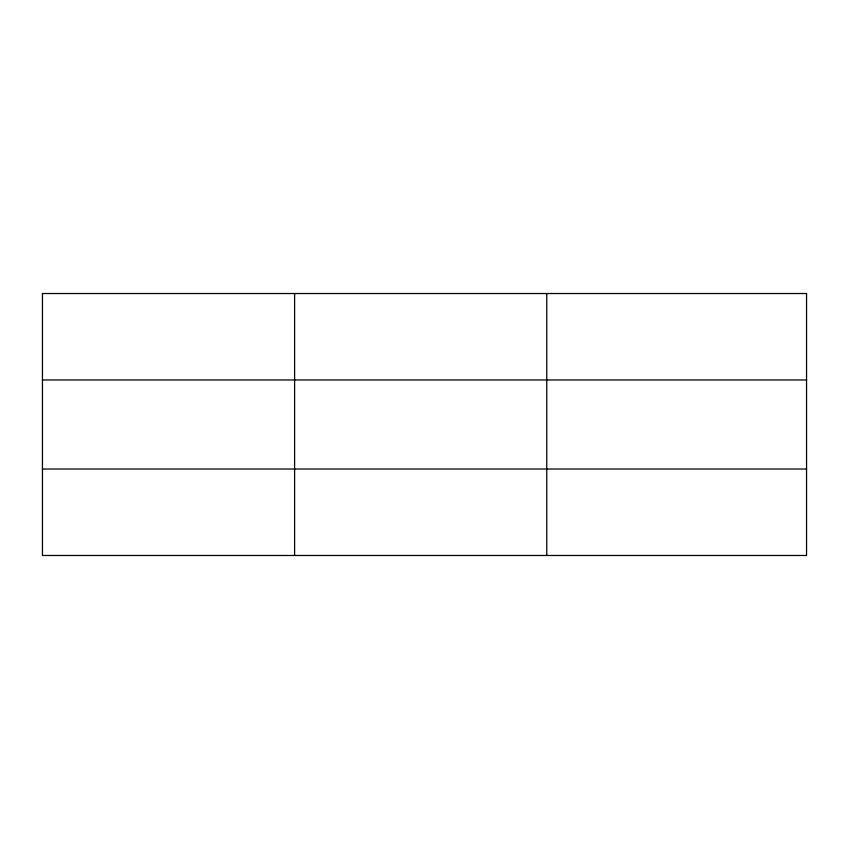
<?xml version="1.0" encoding="UTF-8"?>
<svg xmlns="http://www.w3.org/2000/svg" width="849" height="849" viewBox="0 0 849 849"><rect width="100%" height="100%" fill="white"/><g stroke="black" fill="none" stroke-linecap="round" stroke-linejoin="round"><path stroke-width="1.27" d="M294.603 555.479L294.603 293.521M546.756 555.479L546.756 293.521M42.45 379.97L806.55 379.97M42.45 469.03L806.55 469.03M806.55 293.521L806.55 555.479L42.45 555.479L42.45 293.521L806.55 293.521"/></g></svg>
